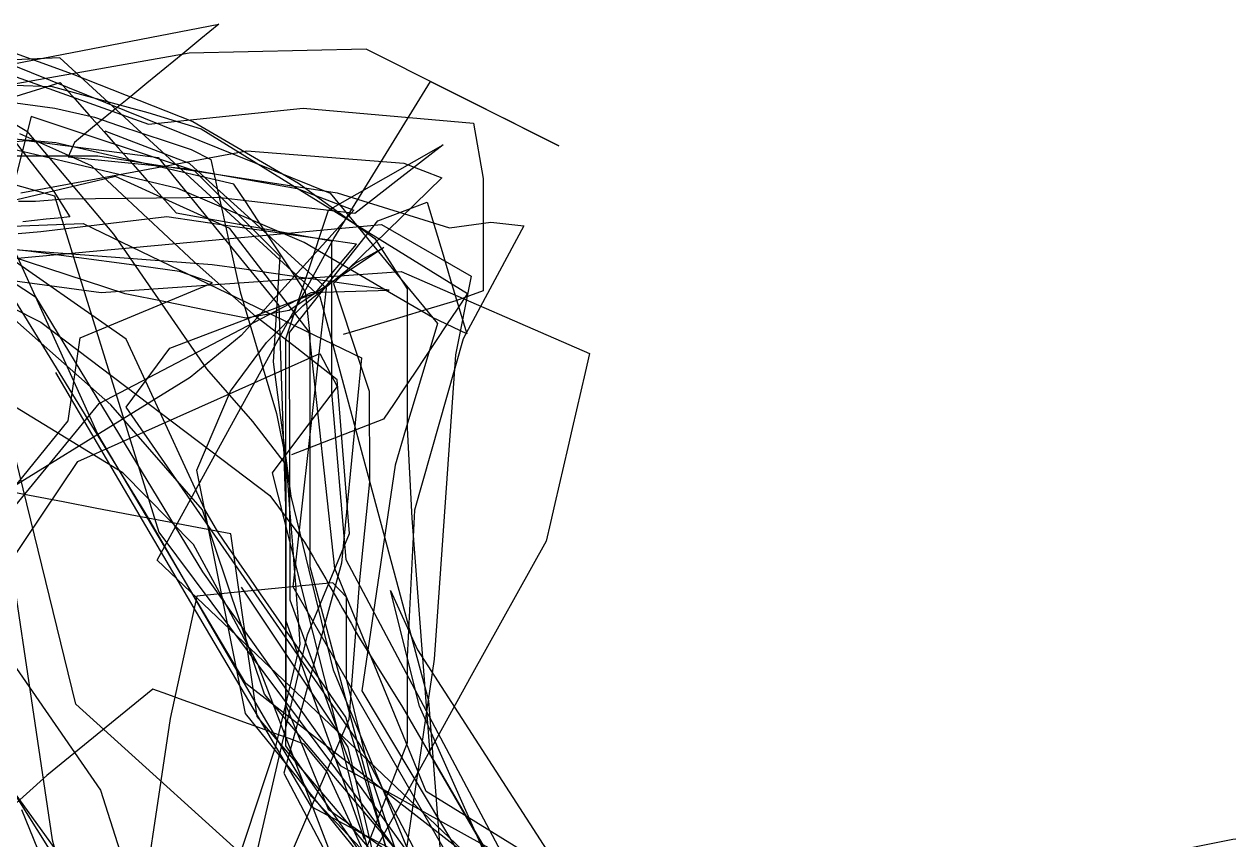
# Model space of a CAD drawing. Header units: metres. Extents: x 30 to 6769, y 117 to 5736.
# Drawn here: x 4340 to 4872, y 2369 to 2729 of the extents above; entities that cross this region are included whole.
import ezdxf

# ---------------------------------------------------------------- set-up
doc = ezdxf.new("R2010")
doc.units = ezdxf.units.M
doc.layers.add('FLOOR_1', color=2, linetype='Continuous')

msp = doc.modelspace()

# ---------------------------------------------------------------- linework, layer by layer
at = {"layer": 'FLOOR_1', "color": 6}
for points in [[(4309.32, 2706.32), (4426.09, 2728.85), (4418.11, 2722.32), (4410.14, 2715.79), (4402.17, 2709.27), (4394.19, 2702.74), (4386.22, 2696.21), (4378.25, 2689.69), (4370.27, 2683.16), (4362.3, 2676.63), (4359.56, 2670.23), (4411.02, 2665.08), (4460.67, 2656.25), (4485.67, 2646.67), (4477.36, 2637.44), (4469.06, 2628.21), (4460.75, 2618.98), (4452.45, 2609.74), (4444.15, 2600.51), (4435.84, 2591.28), (4413.43, 2572.81), (4304.96, 2505.95)], [(4533.64, 2238.01), (4518.84, 2430), (4470.73, 2608.43), (4355.83, 2713.89), (4315.49, 2712.17)], [(4331.19, 2717.78), (4346.21, 2712.32), (4361.23, 2706.85), (4414.57, 2685.77), (4461.27, 2658.64), (4494.98, 2634.11), (4509.28, 2611.91), (4509.28, 2591.44), (4509.28, 2570.96), (4509.28, 2550.49), (4511.26, 2510.67), (4519.26, 2406.68), (4576.64, 2308.05), (4748.69, 2303.27), (4831.75, 2315.06), (4839.61, 2315.06), (4847.46, 2315.06), (4855.32, 2315.06), (4863.17, 2315.06), (4871.02, 2315.06), (4878.88, 2315.06)], [(4287.24, 2700.66), (4353.68, 2691.7), (4371.09, 2687.69), (4381.79, 2684.12), (4392.48, 2680.56), (4403.17, 2676.99), (4413.86, 2673.43), (4422.46, 2669), (4424.09, 2661.69), (4425.71, 2654.39), (4427.33, 2647.08), (4428.96, 2639.78), (4430.58, 2632.47), (4432.2, 2625.17), (4433.82, 2617.86), (4435.45, 2610.56), (4451.5, 2556.94), (4455.62, 2536.5), (4455.62, 2527.61), (4455.62, 2518.71), (4455.62, 2509.81), (4455.62, 2500.91), (4455.62, 2492.01), (4455.62, 2483.11), (4455.62, 2474.22), (4455.62, 2465.32), (4490.2, 2368.92)], [(4278.93, 2094.59), (4380.79, 2257.13), (4442.61, 2362.23), (4465.15, 2459.23), (4483.76, 2503.97), (4478.26, 2571.8), (4460.43, 2585.68), (4442.59, 2599.56), (4415.17, 2623.92), (4369.85, 2666.32), (4354.02, 2673.36), (4338.18, 2680.41)], [(4288.61, 2466.4), (4359.48, 2553.68), (4364.79, 2590.32), (4423.22, 2614.67), (4408.7, 2619.68), (4386.47, 2622.65), (4364.24, 2625.61), (4342.01, 2628.58), (4262.8, 2637.31)], [(4891.21, 2334.1), (4753.05, 2323.68), (4592.42, 2305.48), (4507.1, 2342.27), (4482.15, 2422.84), (4477.44, 2429.65), (4472.73, 2436.47), (4468.01, 2443.28), (4463.3, 2450.09), (4458.59, 2456.9), (4453.87, 2463.71), (4449.16, 2470.52), (4444.45, 2477.34), (4439.73, 2484.15), (4435.02, 2490.96), (4430.31, 2497.77), (4425.59, 2504.58), (4419.86, 2514.49), (4411.17, 2533.32), (4402.49, 2552.15), (4393.8, 2570.98), (4385.11, 2589.8), (4326.75, 2630.42)], [(4863.19, 2315.06), (4726.19, 2321.77), (4578.3, 2324.22), (4466.9, 2383.29), (4420.19, 2462.38), (4354.08, 2574.98)]]:
    msp.add_lwpolyline(points, dxfattribs=at)
at = {"layer": 'FLOOR_1', "color": 3}
for points in [[(4718.27, 2310.84), (4640.17, 2303.73), (4533.66, 2364.15), (4398.75, 2492.09), (4476.86, 2634.25), (4519.46, 2703.56), (4526.56, 2700), (4533.66, 2696.45), (4540.76, 2692.89), (4547.86, 2689.34), (4554.96, 2685.78), (4562.06, 2682.23), (4569.16, 2678.68), (4576.26, 2675.12), (4562.06, 2682.23), (4526.56, 2700), (4491.06, 2717.77), (4412.95, 2715.99), (4292.24, 2694.67)], [(4326.5, 2709.15), (4394.92, 2684.7), (4463.36, 2691.79), (4538.56, 2685.04), (4542.81, 2660.64), (4542.81, 2635.83), (4542.81, 2611.01), (4530.73, 2606.67), (4518.3, 2602.93), (4505.86, 2599.2), (4493.42, 2595.47), (4480.98, 2591.73)], [(4648.02, 2315.83), (4501.59, 2358.78), (4466.42, 2489.17), (4466.38, 2591.63), (4464.29, 2610.7), (4459.02, 2618.62), (4453.74, 2626.54), (4448.46, 2634.46), (4443.18, 2642.38), (4437.9, 2650.3), (4432.63, 2658.22), (4354.09, 2676.43), (4207.38, 2689.38)], [(4011.57, 2302.55), (4139.58, 2361.81), (4166.52, 2426.94), (4196.02, 2504.45), (4187.36, 2630.49), (4200.01, 2637.13), (4213.58, 2637.13), (4227.15, 2637.13), (4240.72, 2637.13), (4254.29, 2637.13), (4267.98, 2637.14), (4366.18, 2640.8), (4489.01, 2581.48), (4480.2, 2490.82), (4454.79, 2398.09), (4478.15, 2353.66), (4618.79, 2336.05), (4772.66, 2341.9), (4922.4, 2345.48)], [(4891.69, 2311.69), (4872.1, 2313.09), (4852.5, 2314.49), (4734.01, 2321.77), (4596.01, 2315.17), (4503.14, 2343.76), (4437.84, 2424.37), (4416.28, 2531.86), (4431.22, 2566.74), (4447.03, 2588.27), (4463.19, 2604.44), (4486.05, 2623.19), (4498.9, 2630.21), (4478, 2616.27), (4457.1, 2602.33), (4438.09, 2599.04), (4420.3, 2602.6), (4402.5, 2606.16), (4384.71, 2609.72), (4324.71, 2629.35)], [(4303.35, 2492.28), (4373.78, 2390.58), (4396.22, 2320.35)]]:
    msp.add_lwpolyline(points, dxfattribs=at)
at = {"layer": 'FLOOR_1', "color": 1}
for points in [[(4334.75, 2710.92), (4475.26, 2654.15), (4522.6, 2596.58), (4517.92, 2580.96), (4513.24, 2565.34), (4508.55, 2549.73), (4503.87, 2534.11), (4489.16, 2434.39), (4545.96, 2339.31), (4661.76, 2320.57), (4718.56, 2334.18), (4804.93, 2314.98), (4812.48, 2313.9), (4820.03, 2312.82), (4827.58, 2311.74), (4835.14, 2310.66), (4842.69, 2309.58), (4850.24, 2308.5), (4859.13, 2309.13), (4868.23, 2310.04), (4877.34, 2310.95)], [(4329.07, 2685.86), (4341.09, 2670.39), (4353.12, 2654.92), (4360.26, 2643.69), (4355.05, 2643.17), (4349.84, 2642.65), (4344.63, 2642.13), (4339.43, 2641.61)], [(4266.94, 2677.39), (4353.45, 2652.97), (4399.47, 2504.49), (4508.83, 2358.18), (4656.12, 2324.12), (4774.71, 2324.65), (4839.96, 2335.33), (4846.66, 2335.77), (4853.35, 2336.22), (4860.04, 2336.66), (4866.74, 2337.11), (4873.43, 2337.56)], [(4517.09, 2352.71), (4486.68, 2394.88), (4457.56, 2474.47), (4457.23, 2592.6), (4496.33, 2641.97), (4518.1, 2650.19), (4521.59, 2638.57), (4525.07, 2626.94), (4528.56, 2615.32), (4532.04, 2603.69), (4535.53, 2592.07), (4520.34, 2599.36), (4501.48, 2610.37), (4482.62, 2621.38), (4463.76, 2632.38), (4407.94, 2656.21), (4333.6, 2673.97)], [(4333.84, 2670.68), (4341.6, 2670.68), (4349.36, 2670.68), (4357.12, 2670.68), (4364.88, 2670.68), (4372.64, 2670.68), (4478.3, 2654.27), (4527.93, 2638.84), (4546.19, 2641.45), (4560.71, 2639.72), (4533.91, 2589.93), (4512.45, 2514.2), (4509.28, 2449.41), (4509.28, 2411.43), (4481.36, 2339.72), (4395.44, 2198.95), (4245.55, 2075.02)], [(4890.37, 2333.07), (4863.51, 2340.4), (4817.59, 2335.16), (4738.12, 2325.66), (4575.67, 2330.85), (4437.94, 2437.68), (4372.58, 2547.82), (4318.75, 2666.4)], [(4237.88, 2628.71), (4374.02, 2610.29), (4506.52, 2619.68), (4589.73, 2583.33), (4587.82, 2575.05), (4585.91, 2566.77), (4584, 2558.49), (4582.09, 2550.21), (4580.18, 2541.93), (4578.27, 2533.65), (4576.36, 2525.37), (4574.45, 2517.09), (4572.54, 2508.81), (4570.63, 2500.53), (4537.46, 2441.04), (4497.95, 2369.31), (4464.39, 2309.48)], [(5106.81, 2318.06), (4870.41, 2341.9), (4848, 2341.9), (4825.59, 2341.9), (4794.56, 2341.14), (4576.07, 2328.55), (4522, 2343.31), (4446.28, 2432.97), (4418.82, 2514.34), (4378.38, 2560.78), (4323.01, 2609.53)], [(4339.96, 2031.59), (4359.29, 2045.94), (4375.64, 2054.86), (4391.99, 2063.78), (4408.34, 2072.71), (4426.54, 2086.45), (4454.59, 2125.73), (4409.68, 2271.25), (4318.29, 2416.95)]]:
    msp.add_lwpolyline(points, dxfattribs=at)
at = {"layer": 'FLOOR_1', "color": 7}
for points in [[(4267.65, 2704.2), (4352.39, 2701.29), (4373.53, 2695.52), (4394.68, 2689.75), (4418.28, 2682.65), (4535.88, 2609.96), (4531.25, 2603.01), (4526.62, 2596.05), (4521.98, 2589.1), (4517.35, 2582.14), (4512.71, 2575.19), (4508.08, 2568.24), (4503.45, 2561.28), (4498.81, 2554.33), (4458.21, 2538.6)], [(4338.55, 2654.33), (4438.39, 2672.82), (4507.8, 2667.38), (4524.52, 2660.92), (4476.63, 2614.35), (4484.55, 2590.56), (4492.48, 2566.77), (4492.54, 2526.69), (4488.17, 2483.4), (4485.8, 2452.62), (4483.44, 2421.84), (4450.22, 2344.51)], [(4594.13, 2323.6), (4499.55, 2353.47), (4466.99, 2387.81), (4446.79, 2421.48), (4393.5, 2513.18), (4329.07, 2618.08)], [(4885.07, 2335.19), (4814.54, 2340.2), (4771.36, 2347.4), (4591.37, 2323.77), (4553.39, 2325.6), (4528.55, 2329.74), (4503.71, 2333.88), (4478.87, 2338.02), (4451.01, 2348.83), (4362.93, 2428.53), (4321.22, 2598.27)], [(4308.76, 2453.92), (4363.82, 2535.64), (4470.67, 2583.45), (4478.25, 2568.9), (4463.94, 2549.82), (4449.63, 2530.73), (4495.75, 2349.01), (4670.79, 2301.64), (4770.39, 2308.35), (4801.67, 2308.35), (4812.43, 2309.25), (4821.27, 2310.23), (4830.1, 2311.21), (4838.94, 2312.19), (4847.77, 2313.17), (4856.61, 2314.16), (4876.39, 2315.06)], [(4325.67, 2547.99), (4352.46, 2368.71), (4382.64, 2259.96), (4422.98, 2139.99), (4446.07, 2074.14), (4437.99, 2075.93), (4429.9, 2077.73), (4421.82, 2079.53), (4413.74, 2081.33), (4405.66, 2083.12), (4397.58, 2084.92), (4389.5, 2086.72), (4347.61, 2075.41), (4343.82, 2085.5), (4340.04, 2095.6), (4336.25, 2105.7)], [(4497.37, 2349.57), (4483.14, 2409.53), (4436.09, 2480.16)], [(4336.93, 1878.98), (4344.74, 1883.18), (4352.55, 1887.39), (4360.36, 1891.6), (4402.63, 1999.65), (4412.18, 2022.16), (4416.35, 2024.94), (4420.52, 2027.72), (4424.69, 2030.5), (4428.86, 2033.28), (4433.03, 2036.07), (4437.2, 2038.85), (4441.37, 2041.63), (4445.53, 2044.41), (4448.1, 2051.15), (4443.78, 2074.96), (4439.45, 2098.77), (4435.96, 2125.53), (4441.17, 2182.84), (4412.05, 2286.52), (4374.83, 2335.5), (4331.94, 2394.8)]]:
    msp.add_lwpolyline(points, dxfattribs=at)
at = {"layer": 'FLOOR_1', "color": 5}
for points in [[(4296.09, 2684.57), (4356.03, 2703.1), (4362.43, 2695.89), (4368.84, 2688.69), (4375.24, 2681.48), (4381.64, 2674.27), (4388.05, 2667.06), (4394.45, 2659.85), (4400.85, 2652.65), (4407.26, 2645.44), (4475.74, 2633.17), (4475.74, 2619.8), (4475.74, 2606.43), (4475.74, 2593.06), (4475.74, 2579.69), (4475.74, 2566.31), (4482.19, 2492.39), (4556.89, 2351.63)], [(4312.38, 2698.82), (4341.18, 2681.6), (4379.45, 2636.11), (4420.56, 2576.58), (4440.9, 2553.32), (4455.81, 2534.06), (4456.49, 2525.29), (4457.16, 2516.52), (4457.83, 2507.75), (4458.51, 2498.97), (4459.18, 2490.2), (4459.86, 2481.43), (4460.53, 2472.66), (4461.21, 2463.89), (4461.88, 2455.12), (4451.1, 2409.92), (4403.66, 2266.1)], [(4930.06, 2334.02), (4782.68, 2322.68), (4675.46, 2308.79), (4624.25, 2324.16), (4517.55, 2390.06), (4477.22, 2488.53), (4465.95, 2592.94), (4430.95, 2638.59), (4405.65, 2650.1), (4380.35, 2661.6), (4317.93, 2646.8)], [(4297.64, 2639.5), (4345.06, 2608.48), (4418.77, 2486.94), (4479.7, 2401.48), (4607, 2330.97)], [(4334.36, 2603.85), (4347.46, 2597.3), (4448.54, 2520.67), (4463.93, 2500.13), (4465.79, 2496.87), (4467.66, 2493.61), (4469.52, 2490.35), (4471.38, 2487.09), (4473.24, 2483.83), (4475.11, 2480.56), (4476.97, 2477.3), (4478.83, 2474.04), (4480.69, 2470.78), (4482.56, 2467.52), (4484.42, 2464.26), (4486.28, 2461), (4488.14, 2457.74), (4507.11, 2427.22), (4549.22, 2354.5), (4625.91, 2314.53), (4750.18, 2334.89), (4826.81, 2341.9), (4934.77, 2341.9)], [(4875.64, 2341.9), (4754.02, 2348.23), (4615, 2320.1), (4551.2, 2325.31), (4506.96, 2355.57), (4492.58, 2398.73), (4482.45, 2439.77), (4482.45, 2475.75), (4476.41, 2482.2), (4468.89, 2481.45), (4461.38, 2480.7), (4453.86, 2479.94), (4446.34, 2479.19), (4438.83, 2478.44), (4431.31, 2477.69), (4423.8, 2476.94), (4416.28, 2476.18), (4404.61, 2422.17), (4388.55, 2315.02), (4374.64, 2273.27), (4358.35, 2223.26), (4334.97, 2159.84)], [(4231.91, 2033.25), (4347.4, 2046.66), (4396.71, 2053.18), (4399, 2063.48), (4401.29, 2073.79), (4403.58, 2084.09), (4405.87, 2094.4), (4408.16, 2104.7), (4404.85, 2220.08), (4338.98, 2381.91)]]:
    msp.add_lwpolyline(points, dxfattribs=at)
at = {"layer": 'FLOOR_1', "color": 4}
for points in [[(4886.51, 2315.06), (4870.25, 2315.06), (4853.99, 2315.06), (4837.74, 2315.06), (4739.94, 2315.06), (4595.52, 2298.25), (4525.52, 2325.64), (4476.67, 2443.61), (4457.94, 2520.41), (4450.13, 2579.71), (4453.14, 2626.19), (4440.55, 2638.79), (4427.96, 2651.39), (4415.3, 2664), (4343.19, 2688.05), (4330.58, 2638.89)], [(3625.56, 2315.06), (3725, 2315.06), (3810.25, 2315.06), (3988.21, 2312.47), (4156.26, 2386.72), (4165.82, 2550.77), (4161.46, 2609.08), (4162.76, 2616.9), (4164.06, 2624.71), (4165.36, 2632.53), (4166.66, 2640.34), (4237.72, 2667.89), (4341.14, 2677.39), (4399.23, 2669.89), (4452.55, 2604.56), (4455.62, 2511.36), (4455.62, 2428.15), (4474.34, 2382.2), (4503.13, 2361.82), (4631.79, 2324.81), (4723.22, 2348.52), (4918.72, 2355.32)], [(4872.75, 2340.43), (4865.96, 2338.58), (4859.17, 2336.72), (4852.38, 2334.87), (4845.59, 2333.02), (4838.8, 2331.16), (4832.01, 2329.31), (4825.22, 2327.46), (4818.43, 2325.61), (4811.64, 2323.75), (4804.85, 2321.9), (4649.56, 2315.06), (4548.46, 2324.66), (4458.87, 2480.31), (4473.53, 2612.31), (4461.44, 2623.3), (4449.35, 2634.3), (4437.26, 2645.3), (4425.16, 2656.29), (4413.07, 2667.29), (4375.9, 2681.51)], [(4936.35, 2305.25), (4866.72, 2309.89), (4778.19, 2313.98), (4611.48, 2306.68), (4513.66, 2327.38), (4455.62, 2410.15), (4455.62, 2518.09), (4455.62, 2527.06), (4455.62, 2536.03), (4455.62, 2545), (4455.62, 2553.97), (4455.62, 2562.94), (4455.62, 2571.91), (4455.62, 2580.87), (4455.62, 2589.84), (4474.44, 2646.62), (4525.08, 2675.52), (4505.57, 2660.34), (4486.06, 2645.16), (4425.45, 2652.23), (4357.99, 2651.62), (4345.14, 2650.55), (4341.36, 2650.55), (4337.58, 2650.55)], [(4877.32, 2341.97), (4867.45, 2342.87), (4857.58, 2343.77), (4847.71, 2344.66), (4837.84, 2345.56), (4827.97, 2346.46), (4818.1, 2347.36), (4808.23, 2348.26), (4673.21, 2347.32), (4544.8, 2302.43), (4488.08, 2411.14), (4385.05, 2559.77), (4404.34, 2585.82), (4468.79, 2610.21), (4486.84, 2631.71), (4472.87, 2633.71), (4458.91, 2635.7), (4444.95, 2637.7), (4430.98, 2639.69), (4417.02, 2641.69), (4403.05, 2643.69), (4347.41, 2637.05), (4342.42, 2636.64), (4337.43, 2636.22)], [(4991.28, 2381.91), (4873.93, 2368.74), (4739.82, 2341.96), (4596.86, 2321.82), (4478.91, 2353.59), (4443.3, 2446.28), (4429.09, 2472.68), (4414.88, 2499.09), (4383.67, 2530.69), (4263.71, 2604), (4153.23, 2598.91)]]:
    msp.add_lwpolyline(points, dxfattribs=at)
at = {"layer": 'FLOOR_1', "color": 2}
for points in [[(4329.03, 2624.83), (4497.83, 2640.38), (4537.56, 2617.56), (4530.61, 2582.83), (4521.19, 2448.48), (4495.7, 2274.15)], [(4294.67, 2465.74), (4373.16, 2561.33), (4466.82, 2610.29), (4501.3, 2611.43), (4488.27, 2613.29), (4475.24, 2615.15), (4462.22, 2617.02), (4449.19, 2618.88), (4436.17, 2620.74), (4423.14, 2622.6), (4320.01, 2630.42)], [(4885.27, 2328.58), (4868.77, 2324.46), (4749.78, 2341.9), (4611.86, 2323.78), (4567.08, 2321.77), (4514.52, 2339.04), (4443.04, 2423.12), (4431.33, 2503.73), (4416.52, 2506.55), (4401.71, 2509.37), (4386.9, 2512.2), (4372.09, 2515.02), (4357.28, 2517.84), (4342.47, 2520.66), (4327.66, 2523.48)], [(4547.92, 2352.69), (4514.67, 2427.67), (4501.9, 2478.79), (4513.85, 2452.55), (4588.86, 2336.29), (4762.48, 2324.23)], [(4567.64, 2318.12), (4495.59, 2351.44), (4473.72, 2398.85), (4463.78, 2410.91), (4457.09, 2413.34), (4450.4, 2415.78), (4443.71, 2418.21), (4437.02, 2420.64), (4430.33, 2423.08), (4423.64, 2425.51), (4416.95, 2427.95), (4410.26, 2430.38), (4403.57, 2432.81), (4396.88, 2435.25), (4350.11, 2397.11), (4294.46, 2347.07), (4260.86, 2216), (4247.14, 2094.83), (4265.69, 2078.12), (4284.24, 2061.42), (4302.79, 2044.72)]]:
    msp.add_lwpolyline(points, dxfattribs=at)

doc.saveas('drawing.dxf')
